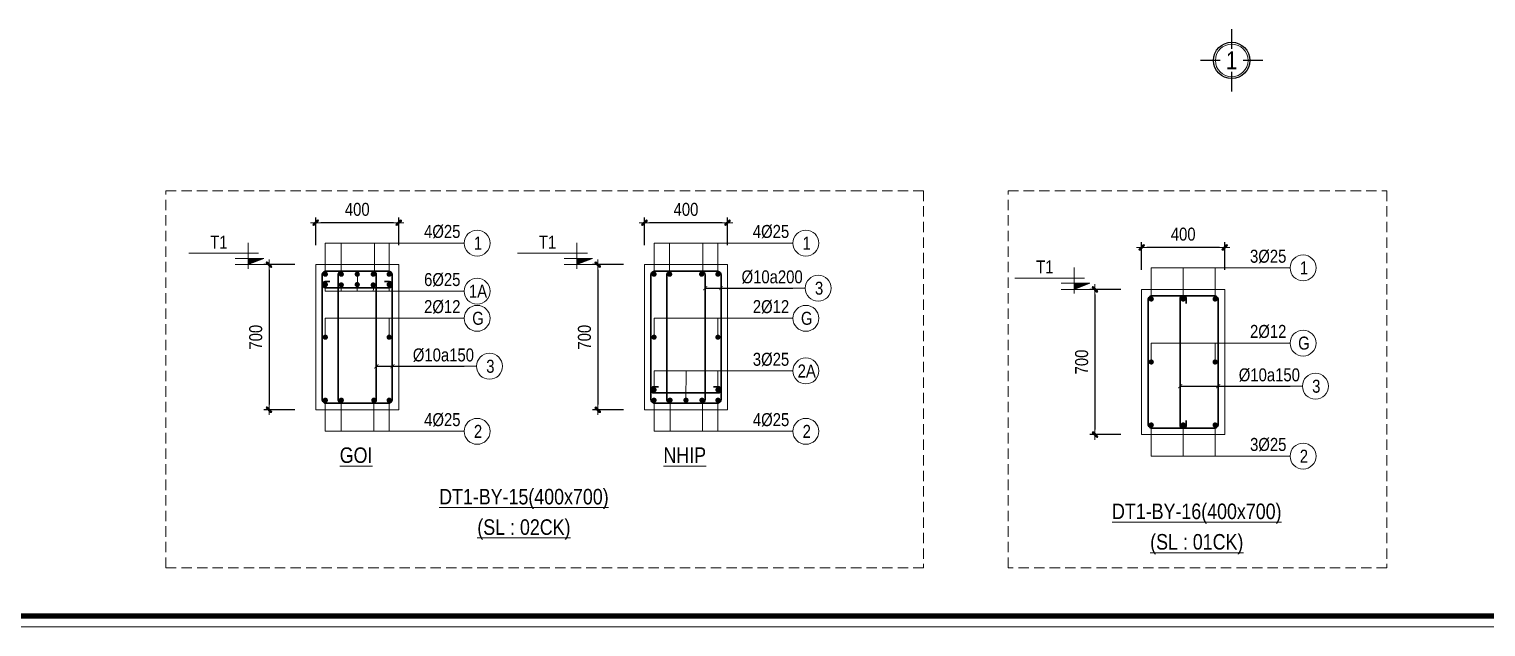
# Model space of a CAD drawing. Header units: millimetres. Extents: x 397144 to 8960116, y 345581 to 674207.
# Drawn here: x 4981100 to 4988116, y 625688 to 628570 of the extents above; entities that cross this region are included whole.
import ezdxf
from ezdxf.enums import TextEntityAlignment as Align

# ---------------------------------------------------------------- set-up
doc = ezdxf.new("R2010")
doc.units = ezdxf.units.MM
doc.header["$PDSIZE"] = -10
doc.linetypes.add('HIDDEN', pattern=[0.375, 0.25, -0.125])
doc.layers.get('0').update_dxf_attribs({"linetype": 'CONTINUOUS'})
doc.layers.get('Defpoints').update_dxf_attribs({"color": 12, "linetype": 'CONTINUOUS'})
for name, color, linetype, lineweight in [('2', 2, 'CONTINUOUS', 20), ('CDAI', 8, 'CONTINUOUS', 30), ('CTHEP', 2, 'CONTINUOUS', 50), ('DBAO', 3, 'CONTINUOUS', 20), ('DGIONG', 4, 'CONTINUOUS', 13), ('KTH', 150, 'CONTINUOUS', 5), ('Net khuat', 8, 'HIDDEN', 13), ('STICK', 1, 'CONTINUOUS', 9), ('TEXT', 7, 'CONTINUOUS', 15)]:
    doc.layers.add(name, color=color, linetype=linetype, lineweight=lineweight)
doc.layers.add('8', color=8, linetype='CONTINUOUS')
doc.layers.add('HATCH', color=7, linetype='CONTINUOUS', lineweight=5, true_color=0x2491ff)
doc.styles.add('HELVECONDENSE', font='VHELVCN_0.TTF')
doc.styles.add('Star-HelCon', font='VHELVCN_0.TTF')
doc.styles.add('TTP-HelCon', font='VHELVCN_0.TTF')
doc.styles.add('VNI-HELVE-CONDENSE', font='VHELVCN_0.TTF')
doc.dimstyles.new('kc-25', dxfattribs={"dimtxt": 62.5, "dimasz": 20, "dimexe": 20, "dimexo": 50, "dimgap": 25, "dimtad": 3, "dimdec": 0, "dimzin": 0, "dimdsep": 46, "dimtxsty": 'VNI-HELVE-CONDENSE', "dimblk": 'DIM', "dimcen": 2.5, "dimclrd": 256, "dimclre": 154, "dimclrt": 7, "dimaunit": 1, "dimadec": 0, "dimazin": 0, "dimtfac": 1, "dimtdec": 0, "dimtix": 1, "dimtmove": 0, "dimatfit": 3, "dimldrblk": 'DOT', "dimfxl": 1, "dimtolj": 1, "dimtzin": 0, "dimarcsym": 0})
doc.dimstyles.new('TTP-25', dxfattribs={"dimscale": 25, "dimtxt": 2.5, "dimasz": 1, "dimexe": 1, "dimexo": 1, "dimgap": 0.09, "dimtad": 0, "dimdec": 4, "dimrnd": 5, "dimzin": 9, "dimdsep": 46, "dimtxsty": 'TTP-HelCon', "dimblk": 'Stick1', "dimcen": 0.09, "dimdle": 1.5, "dimclrd": 256, "dimclre": 256, "dimclrt": 7, "dimadec": 0, "dimazin": 0, "dimtfac": 1, "dimtdec": 4, "dimtmove": 0, "dimatfit": 3, "dimldrblk": '_ArchTick1', "dimfxl": 1, "dimtvp": 1, "dimtolj": 1, "dimtzin": 0, "dimarcsym": 0})

# ---------------------------------------------------------------- blocks, each defined once
blk = doc.blocks.new('dau truc')
blk.add_circle((0, 0), 180)
at = {"layer": '8'}
for p, q in [((0, 127), (0, 345)), ((-127, 0), (-345, 0)), ((345, 0), (127, 0)), ((0, -345), (0, -127))]:
    blk.add_line(p, q, dxfattribs=at)
blk.add_circle((0, 0), 200, dxfattribs=at)
at = {"layer": 'TEXT', "style": 'HELVECONDENSE'}
blk.add_attdef('A', text='', height=233, dxfattribs=at).set_placement((0, 0), align=Align.MIDDLE)
blk = doc.blocks.new('Stick1')
at = {"layer": 'STICK'}
h = blk.add_hatch(color=256, dxfattribs=at)
edge = h.paths.add_edge_path()
edge.add_line((0.3, 0.5), (-0.5, -0.3))
edge.add_arc((-0.4, -0.4), 0.141, 135, 315)
edge.add_line((-0.3, -0.5), (0.5, 0.3))
edge.add_arc((0.4, 0.4), 0.141, 315, 495)
blk.add_line((1, 0), (-1, 0), dxfattribs=at)
blk.add_lwpolyline([(0.3, 0.5), (-0.5, -0.3, 1), (-0.3, -0.5), (0.5, 0.3, 1), (0.3, 0.5, 1)], format="xyb", dxfattribs=at)
blk = doc.blocks.new('*D1147')
at = {"layer": 'Defpoints', "color": 0, "ltscale": 500, "transparency": 16777216}
for p in [(4982480, 627637.1), (4982480, 627503.8), (4982880, 627503.8)]:
    blk.add_point(p, dxfattribs=at)
at = {"layer": 'KTH', "lineweight": -2, "ltscale": 500, "transparency": 16777216}
for p, q in [((4982480, 627528.8), (4982480, 627662.1)), ((4982855, 627637.1), (4982505, 627637.1)), ((4982880, 627528.8), (4982880, 627662.1))]:
    blk.add_line(p, q, dxfattribs=at)
at = {"layer": 'KTH', "lineweight": -2, "ltscale": 500, "transparency": 16777216, "xscale": 25, "yscale": 25, "zscale": 25, "rotation": 180}
blk.add_blockref('Stick1', (4982480, 627637.1), dxfattribs=at)
at = {"layer": 'KTH', "lineweight": -2, "ltscale": 500, "transparency": 16777216, "xscale": 25, "yscale": 25, "zscale": 25}
blk.add_blockref('Stick1', (4982880, 627637.1), dxfattribs=at)
at = {"layer": 'KTH', "color": 7, "ltscale": 500, "transparency": 16777216, "insert": (4982680, 627700.9), "char_height": 62.5, "attachment_point": 5, "style": 'TTP-HelCon'}
blk.add_mtext('\\A1;400', dxfattribs=at)
blk = doc.blocks.new('_ArchTick1')
at = {"color": 0, "const_width": 3.81}
blk.add_lwpolyline([(-12.7, -12.7), (12.7, 12.7)], dxfattribs=at)
blk = doc.blocks.new('*D1148')
at = {"layer": 'Defpoints', "color": 0, "ltscale": 500, "transparency": 16777216}
for p in [(4982404.9, 627434.8), (4982255, 626734.8), (4982404.9, 626734.8)]:
    blk.add_point(p, dxfattribs=at)
at = {"layer": 'KTH', "lineweight": -2, "ltscale": 500, "transparency": 16777216}
for p, q in [((4982379.9, 627434.8), (4982230, 627434.8)), ((4982255, 627409.8), (4982255, 626759.8)), ((4982379.9, 626734.8), (4982230, 626734.8))]:
    blk.add_line(p, q, dxfattribs=at)
at = {"layer": 'KTH', "lineweight": -2, "ltscale": 500, "transparency": 16777216, "xscale": 25, "yscale": 25, "zscale": 25}
for p, rotation in [((4982255, 627434.8), 90), ((4982255, 626734.8), 270)]:
    blk.add_blockref('Stick1', p, dxfattribs=dict(at, rotation=rotation))
at = {"layer": 'KTH', "color": 7, "ltscale": 500, "transparency": 16777216, "insert": (4982191.2, 627084.8), "char_height": 62.5, "attachment_point": 5, "rotation": 90, "style": 'TTP-HelCon'}
blk.add_mtext('\\A1;700', dxfattribs=at)
blk = doc.blocks.new('CODE')
at = {"layer": 'DBAO'}
for p, q in [((-62.5, -20), (-62.5, 105)), ((-62.5, 0), (-137.5, 30)), ((-137.5, 30), (0, 30)), ((-137.5, 0), (0, 0)), ((-112.5, 55), (223.6, 55))]:
    blk.add_line(p, q, dxfattribs=at)
at = {"layer": 'HATCH', "color": 1}
blk.add_solid([(-62.5, 0), (-137.5, 30), (-62.5, 30)], dxfattribs=at)
blk = doc.blocks.new('DIM')
h = blk.add_hatch(color=1)
h.paths.add_polyline_path([(0.49, 0.29, 1), (0.29, 0.49), (-0.19, 0), (0.19, 0)])
h.paths.add_polyline_path([(0.19, 0), (-0.19, 0), (-0.49, -0.29, 1), (-0.29, -0.49)])
at = {"color": 9}
for p, q in [((-0.19, 0), (-1.5, 0)), ((0.19, 0), (1.5, 0))]:
    blk.add_line(p, q, dxfattribs=at)
at = {"color": 1}
for p, q in [((-0.49, -0.29), (0.29, 0.49)), ((-0.29, -0.49), (0.49, 0.29)), ((-0.19, 0), (0.19, 0))]:
    blk.add_line(p, q, dxfattribs=at)
blk.add_arc((-0.39, -0.39), 0.138, 135, 315, dxfattribs=at)
blk = doc.blocks.new('*D1149')
at = {"layer": 'Defpoints', "color": 0, "ltscale": 500, "transparency": 16777216}
for p in [(4984063.4, 627637.1), (4984063.4, 627503.8), (4984463.4, 627503.8)]:
    blk.add_point(p, dxfattribs=at)
at = {"layer": 'KTH', "lineweight": -2, "ltscale": 500, "transparency": 16777216}
for p, q in [((4984063.4, 627528.8), (4984063.4, 627662.1)), ((4984438.4, 627637.1), (4984088.4, 627637.1)), ((4984463.4, 627528.8), (4984463.4, 627662.1))]:
    blk.add_line(p, q, dxfattribs=at)
at = {"layer": 'KTH', "lineweight": -2, "ltscale": 500, "transparency": 16777216, "xscale": 25, "yscale": 25, "zscale": 25, "rotation": 180}
blk.add_blockref('Stick1', (4984063.4, 627637.1), dxfattribs=at)
at = {"layer": 'KTH', "lineweight": -2, "ltscale": 500, "transparency": 16777216, "xscale": 25, "yscale": 25, "zscale": 25}
blk.add_blockref('Stick1', (4984463.4, 627637.1), dxfattribs=at)
at = {"layer": 'KTH', "color": 7, "ltscale": 500, "transparency": 16777216, "insert": (4984263.4, 627700.9), "char_height": 62.5, "attachment_point": 5, "style": 'TTP-HelCon'}
blk.add_mtext('\\A1;400', dxfattribs=at)
blk = doc.blocks.new('*D1150')
at = {"layer": 'Defpoints', "color": 0, "ltscale": 500, "transparency": 16777216}
for p in [(4983988.2, 627434.8), (4983838.4, 626734.8), (4983988.2, 626734.8)]:
    blk.add_point(p, dxfattribs=at)
at = {"layer": 'KTH', "lineweight": -2, "ltscale": 500, "transparency": 16777216}
for p, q in [((4983963.2, 627434.8), (4983813.4, 627434.8)), ((4983838.4, 627409.8), (4983838.4, 626759.8)), ((4983963.2, 626734.8), (4983813.4, 626734.8))]:
    blk.add_line(p, q, dxfattribs=at)
at = {"layer": 'KTH', "lineweight": -2, "ltscale": 500, "transparency": 16777216, "xscale": 25, "yscale": 25, "zscale": 25}
for p, rotation in [((4983838.4, 627434.8), 90), ((4983838.4, 626734.8), 270)]:
    blk.add_blockref('Stick1', p, dxfattribs=dict(at, rotation=rotation))
at = {"layer": 'KTH', "color": 7, "ltscale": 500, "transparency": 16777216, "insert": (4983774.6, 627084.8), "char_height": 62.5, "attachment_point": 5, "rotation": 90, "style": 'TTP-HelCon'}
blk.add_mtext('\\A1;700', dxfattribs=at)
blk = doc.blocks.new('*D1151')
at = {"layer": 'Defpoints', "color": 0, "ltscale": 500, "transparency": 16777216}
for p in [(4986458.2, 627517.6), (4986458.2, 627384.3), (4986858.2, 627384.3)]:
    blk.add_point(p, dxfattribs=at)
at = {"layer": 'KTH', "lineweight": -2, "ltscale": 500, "transparency": 16777216}
for p, q in [((4986458.2, 627409.3), (4986458.2, 627542.6)), ((4986833.2, 627517.6), (4986483.2, 627517.6)), ((4986858.2, 627409.3), (4986858.2, 627542.6))]:
    blk.add_line(p, q, dxfattribs=at)
at = {"layer": 'KTH', "lineweight": -2, "ltscale": 500, "transparency": 16777216, "xscale": 25, "yscale": 25, "zscale": 25, "rotation": 180}
blk.add_blockref('Stick1', (4986458.2, 627517.6), dxfattribs=at)
at = {"layer": 'KTH', "lineweight": -2, "ltscale": 500, "transparency": 16777216, "xscale": 25, "yscale": 25, "zscale": 25}
blk.add_blockref('Stick1', (4986858.2, 627517.6), dxfattribs=at)
at = {"layer": 'KTH', "color": 7, "ltscale": 500, "transparency": 16777216, "insert": (4986658.2, 627581.4), "char_height": 62.5, "attachment_point": 5, "style": 'TTP-HelCon'}
blk.add_mtext('\\A1;400', dxfattribs=at)
blk = doc.blocks.new('*D1152')
at = {"layer": 'Defpoints', "color": 0, "ltscale": 500, "transparency": 16777216}
for p in [(4986383, 627315.3), (4986233.2, 626615.3), (4986383, 626615.3)]:
    blk.add_point(p, dxfattribs=at)
at = {"layer": 'KTH', "lineweight": -2, "ltscale": 500, "transparency": 16777216}
for p, q in [((4986358, 627315.3), (4986208.2, 627315.3)), ((4986233.2, 627290.3), (4986233.2, 626640.3)), ((4986358, 626615.3), (4986208.2, 626615.3))]:
    blk.add_line(p, q, dxfattribs=at)
at = {"layer": 'KTH', "lineweight": -2, "ltscale": 500, "transparency": 16777216, "xscale": 25, "yscale": 25, "zscale": 25}
for p, rotation in [((4986233.2, 627315.3), 90), ((4986233.2, 626615.3), 270)]:
    blk.add_blockref('Stick1', p, dxfattribs=dict(at, rotation=rotation))
at = {"layer": 'KTH', "color": 7, "ltscale": 500, "transparency": 16777216, "insert": (4986169.3, 626965.3), "char_height": 62.5, "attachment_point": 5, "rotation": 90, "style": 'TTP-HelCon'}
blk.add_mtext('\\A1;700', dxfattribs=at)
blk = doc.blocks.new('CHG_XX_Khung ten')
blk.add_lwpolyline([(15, 579), (826, 579), (826, 15), (15, 15)], close=True)
at = {"color": 4, "linetype": 'Continuous', "const_width": 1}
blk.add_lwpolyline([(17, 577), (824, 577), (824, 17), (17, 17)], close=True, dxfattribs=at)

msp = doc.modelspace()

# ---------------------------------------------------------------- linework, layer by layer
at = {"layer": 'CDAI'}
for points in [[(4982530.02343, 627403.56097), (4982830.02343, 627403.56097, -0.4142135624), (4982848.77343, 627384.81097), (4982848.77343, 626784.81097, -0.4142135624), (4982830.02343, 626766.06097), (4982530.02343, 626766.06097, -0.4142135624), (4982511.27343, 626784.81097), (4982511.27343, 627384.81097, -0.4142135624)], [(4982606.89843, 627403.56097), (4982753.14843, 627403.56097, -0.4142135624), (4982771.89843, 627384.81097), (4982771.89843, 626784.81097, -0.4142135624), (4982753.14843, 626766.06097), (4982606.89843, 626766.06097, -0.4142135624), (4982588.14843, 626784.81097), (4982588.14843, 627384.81097, -0.4142135624)], [(4984113.37283, 627403.56097), (4984413.37283, 627403.56097, -0.4142135624), (4984432.12283, 627384.81097), (4984432.12283, 626784.81097, -0.4142135624), (4984413.37283, 626766.06097), (4984113.37283, 626766.06097, -0.4142135624), (4984094.62283, 626784.81097), (4984094.62283, 627384.81097, -0.4142135624)], [(4984190.24783, 627403.56097), (4984336.49783, 627403.56097, -0.4142135624), (4984355.24783, 627384.81097), (4984355.24783, 626784.81097, -0.4142135624), (4984336.49783, 626766.06097), (4984190.24783, 626766.06097, -0.4142135624), (4984171.49783, 626784.81097), (4984171.49783, 627384.81097, -0.4142135624)], [(4986508.16791, 627284.05158), (4986808.16791, 627284.05158, -0.4142135624), (4986826.91791, 627265.30158), (4986826.91791, 626665.30158, -0.4142135624), (4986808.16791, 626646.55158), (4986508.16791, 626646.55158, -0.4142135624), (4986489.41791, 626665.30158), (4986489.41791, 627265.30158, -0.4142135624)]]:
    msp.add_lwpolyline(points, format="xyb", close=True, dxfattribs=at)
for points in [[(4982548.19342, 627353.56097), (4982526.27343, 627353.56097, 0.4142135624), (4982511.27343, 627338.56097), (4982511.27343, 627338.56097, 0.4142135624), (4982526.27343, 627323.56097), (4982833.77343, 627323.56097, 0.4142135624), (4982848.77343, 627338.56097), (4982848.77343, 627338.56097, 0.4142135624), (4982833.77343, 627353.56097), (4982811.85344, 627353.56097)], [(4986673.16791, 627247.13159), (4986673.16791, 627269.05158, 0.4142135624), (4986658.16791, 627284.05158), (4986658.16791, 627284.05158, 0.4142135624), (4986643.16791, 627269.05158), (4986643.16791, 626661.55158, 0.4142135624), (4986658.16791, 626646.55158), (4986658.16791, 626646.55158, 0.4142135624), (4986673.16791, 626661.55158), (4986673.16791, 626683.47157)], [(4984131.54283, 626846.06097), (4984109.62283, 626846.06097, 0.4142135624), (4984094.62283, 626831.06097), (4984094.62283, 626831.06097, 0.4142135624), (4984109.62283, 626816.06097), (4984417.12283, 626816.06097, 0.4142135624), (4984432.12283, 626831.06097), (4984432.12283, 626831.06097, 0.4142135624), (4984417.12283, 626846.06097), (4984395.20284, 626846.06097)]]:
    msp.add_lwpolyline(points, format="xyb", dxfattribs=at)
at = {"layer": 'CTHEP', "const_width": 12.5}
for points in [[(4982520.02343, 627388.56097, 1), (4982532.52343, 627388.56097, 1)], [(4982520.02343, 627338.56097, 1), (4982532.52343, 627338.56097, 1)], [(4982596.89843, 627388.56097, 1), (4982609.39843, 627388.56097, 1)], [(4982673.77343, 627388.56097, 1), (4982686.27343, 627388.56097, 1)], [(4982673.77343, 627338.56097, 1), (4982686.27343, 627338.56097, 1)], [(4982763.14843, 627388.56097, -1), (4982750.64843, 627388.56097, -1)], [(4982827.52343, 627388.56097, 1), (4982840.02343, 627388.56097, 1)], [(4982827.52343, 627338.56097, 1), (4982840.02343, 627338.56097, 1)], [(4984103.37283, 627388.56097, 1), (4984115.87283, 627388.56097, 1)], [(4984410.87283, 627388.56097, 1), (4984423.37283, 627388.56097, 1)], [(4986498.16791, 627269.05158, 1), (4986510.66791, 627269.05158, 1)], [(4986651.91791, 627269.05158, 1), (4986664.41791, 627269.05158, 1)], [(4986805.66791, 627269.05158, 1), (4986818.16791, 627269.05158, 1)], [(4982520.02343, 627084.81097, 1), (4982532.52343, 627084.81097, 1)], [(4982827.52343, 627084.81097, 1), (4982840.02343, 627084.81097, 1)], [(4984103.37283, 627084.81097, 1), (4984115.87283, 627084.81097, 1)], [(4984410.87283, 627084.81097, 1), (4984423.37283, 627084.81097, 1)], [(4986498.16791, 626965.30158, 1), (4986510.66791, 626965.30158, 1)], [(4986805.66791, 626965.30158, 1), (4986818.16791, 626965.30158, 1)], [(4982520.02343, 626781.06097, 1), (4982532.52343, 626781.06097, 1)], [(4982596.99425, 626781.06097, 1), (4982609.49425, 626781.06097, 1)], [(4982827.52343, 626781.06097, 1), (4982840.02343, 626781.06097, 1)], [(4984103.37283, 626831.06097, 1), (4984115.87283, 626831.06097, 1)], [(4984103.37283, 626781.06097, 1), (4984115.87283, 626781.06097, 1)], [(4984180.24783, 626781.06097, 1), (4984192.74783, 626781.06097, 1)], [(4984257.12283, 626781.06097, 1), (4984269.62283, 626781.06097, 1)], [(4984333.99783, 626781.06097, 1), (4984346.49783, 626781.06097, 1)], [(4984410.87283, 626831.06097, 1), (4984423.37283, 626831.06097, 1)], [(4984410.87283, 626781.06097, 1), (4984423.37283, 626781.06097, 1)], [(4986498.16791, 626661.55158, 1), (4986510.66791, 626661.55158, 1)], [(4986651.91791, 626661.55158, 1), (4986664.41791, 626661.55158, 1)], [(4986805.66791, 626661.55158, 1), (4986818.16791, 626661.55158, 1)]]:
    msp.add_lwpolyline(points, format="xyb", close=True, dxfattribs=at)
at = {"layer": 'DBAO', "flags": 128}
for points in [[(4982880.02343, 627434.81097), (4982880.02343, 626734.81097), (4982480.02343, 626734.81097), (4982480.02343, 627434.81097)], [(4982480.02343, 627434.81097), (4982880.02343, 627434.81097)], [(4984463.37283, 627434.81097), (4984463.37283, 626734.81097), (4984063.37283, 626734.81097), (4984063.37283, 627434.81097)], [(4984063.37283, 627434.81097), (4984463.37283, 627434.81097)], [(4986858.16791, 627315.30158), (4986858.16791, 626615.30158), (4986458.16791, 626615.30158), (4986458.16791, 627315.30158)], [(4986458.16791, 627315.30158), (4986858.16791, 627315.30158)]]:
    msp.add_lwpolyline(points, dxfattribs=at)
at = {"layer": 'DGIONG'}
for p, q in [((4982526.27343, 627388.56097), (4982526.27343, 627538.56097)), ((4982526.27343, 627538.56097), (4983195.02343, 627538.56097)), ((4982833.77343, 627388.56097), (4982833.77343, 627538.56097)), ((4984109.62283, 627388.56097), (4984109.62283, 627538.56097)), ((4984109.62283, 627538.56097), (4984778.37283, 627538.56097)), ((4984417.12283, 627388.56097), (4984417.12283, 627538.56097)), ((4986504.41791, 627269.05158), (4986504.41791, 627419.05158)), ((4986504.41791, 627419.05158), (4987173.16791, 627419.05158)), ((4986658.16791, 627269.05158), (4986658.16791, 627419.05158)), ((4986811.91791, 627269.05158), (4986811.91791, 627419.05158)), ((4982603.14843, 627347.59945), (4982603.14843, 627306.63793)), ((4982680.50167, 627394.79264), (4982680.02343, 627306.63793)), ((4982526.27343, 627306.63793), (4982526.27343, 627338.56097)), ((4982526.27343, 627306.63793), (4983195.02343, 627306.63793)), ((4982760.74351, 627341.8633), (4982756.89843, 627306.63793)), ((4982833.77343, 627306.63793), (4982833.77343, 627338.56097)), ((4984432.12283, 627321.20138), (4984837.87283, 627321.20138)), ((4982526.27343, 627084.81097), (4982526.27343, 627175.96861)), ((4982526.27343, 627175.96861), (4983195.02343, 627175.96861)), ((4982833.77343, 627084.81097), (4982833.77343, 627175.96861)), ((4984109.62283, 627084.81097), (4984109.62283, 627175.96861)), ((4984109.62283, 627175.96861), (4984778.37283, 627175.96861)), ((4984417.12283, 627084.81097), (4984417.12283, 627175.96861)), ((4986504.41791, 626965.30158), (4986504.41791, 627056.45923)), ((4986504.41791, 627056.45923), (4987173.16791, 627056.45923)), ((4986811.91791, 626965.30158), (4986811.91791, 627056.45923)), ((4982848.77343, 626944.66925), (4983254.52343, 626944.66925)), ((4984109.62283, 626922.19793), (4984778.37283, 626922.19793)), ((4984109.62283, 626831.06097), (4984109.62283, 626922.19793)), ((4984264.85373, 626922.19793), (4984263.37283, 626781.06097)), ((4984417.12283, 626831.06097), (4984417.12283, 626922.19793)), ((4986826.91791, 626848.53033), (4987232.66791, 626848.53033)), ((4982526.27343, 626631.06097), (4982526.27343, 626781.06097)), ((4982603.24425, 626631.06097), (4982603.24425, 626781.06097)), ((4982833.77343, 626631.06097), (4982833.77343, 626781.06097)), ((4984109.62283, 626631.06097), (4984109.62283, 626781.06097)), ((4984417.12283, 626631.06097), (4984417.12283, 626781.06097)), ((4986504.41791, 626511.55158), (4986504.41791, 626661.55158)), ((4986658.16791, 626511.55158), (4986658.16791, 626661.55158)), ((4986811.91791, 626511.55158), (4986811.91791, 626661.55158)), ((4982526.27343, 626631.06097), (4983195.02343, 626631.06097)), ((4984109.62283, 626631.06097), (4984778.37283, 626631.06097)), ((4986504.41791, 626511.55158), (4987173.16791, 626511.55158))]:
    msp.add_line(p, q, dxfattribs=at)
for centre in [(4983257.52343, 627538.56097), (4984840.87283, 627538.56097), (4987235.66791, 627419.05158), (4983257.52343, 627306.63793), (4984900.37283, 627321.20138), (4983257.52343, 627175.96861), (4984840.87283, 627175.96861), (4987235.66791, 627056.45923), (4983317.02343, 626944.66925), (4984840.87283, 626922.19793), (4987295.16791, 626848.53033), (4983257.52343, 626631.06097), (4984840.87283, 626631.06097), (4987235.66791, 626511.55158)]:
    msp.add_circle(centre, 62.5, dxfattribs=at)
at = {"layer": 'Net khuat', "ltscale": 200}
for points in [[(4981758.00419, 627791.24194), (4985408.18476, 627791.24194), (4985408.18476, 625972.9498), (4981758.00419, 625972.9498)], [(4985814.81015, 627791.24194), (4987639.90044, 627791.24194), (4987639.90044, 625972.9498), (4985814.81015, 625972.9498)]]:
    msp.add_lwpolyline(points, close=True, dxfattribs=at)

# ---------------------------------------------------------------- block references
at = {"layer": '2', "ltscale": 300}
ref = msp.add_blockref('dau truc', (4986891.86782, 628419.63383), dxfattribs=dict(at, xscale=0.4367131292819977, yscale=0.4367131292819977, zscale=0.4367131292819977))
ref.add_attrib('A', '1', dxfattribs={"layer": 'TEXT', "height": 87.5, "style": 'HELVECONDENSE'}).set_placement((4986891.86782, 628419.63383), align=Align.MIDDLE)
at = {"layer": 'KTH', "linetype": 'Continuous', "xscale": -1}
for p in [(4982092.53688, 627434.81097), (4983675.88628, 627434.81097), (4986070.68136, 627315.30158)]:
    msp.add_blockref('CODE', p, dxfattribs=at)

# ---------------------------------------------------------------- texts
at = {"layer": 'TEXT', "style": 'TTP-HelCon'}
for s, height, p in [('4Þ25', 62.5, (4983089.52343, 627563.56097)), ('4Þ25', 62.5, (4984672.87283, 627563.56097)), ('3Þ25', 62.5, (4987067.66791, 627444.05158)), ('6Þ25', 62.5, (4983089.52343, 627331.63793)), ('Þ10a200', 62.5, (4984678.37283, 627344.70138)), ('2Þ12', 62.5, (4983089.52343, 627200.96861)), ('2Þ12', 62.5, (4984672.87283, 627200.96861)), ('2Þ12', 62.5, (4987067.66791, 627081.45923)), ('Þ10a150', 62.5, (4983095.02343, 626968.16925)), ('3Þ25', 62.5, (4984672.87283, 626947.19793)), ('Þ10a150', 62.5, (4987073.16791, 626872.03033)), ('4Þ25', 62.5, (4983089.78877, 626656.06097)), ('4Þ25', 62.5, (4984673.13818, 626656.06097)), ('3Þ25', 62.5, (4987067.93325, 626536.55158)), ('%%UGOI', 75, (4982674.29709, 626478.5085)), ('%%UNHIP', 75, (4984257.64649, 626478.5085)), ('%%UDT1-BY-15(400x700)', 75, (4983482.77141, 626278.53811)), ('%%UDT1-BY-16(400x700)', 75, (4986723.66831, 626207.59868)), ('%%U(SL : 02CK)', 75, (4983482.77141, 626131.64351)), ('%%U(SL : 01CK)', 75, (4986723.66831, 626060.70409))]:
    msp.add_text(s, height=height, dxfattribs=at).set_placement(p, align=Align.CENTER)
for p in [(4982134.80354, 627511.80596), (4983718.15295, 627511.80596), (4986112.94802, 627392.29658)]:
    msp.add_text('T1    ', height=62.5, dxfattribs=at).set_placement(p, align=Align.RIGHT)
at = {"layer": 'TEXT', "style": 'Star-HelCon'}
for s, p in [('1', (4983261.6901, 627538.56097)), ('1', (4984845.0395, 627538.56097)), ('1', (4987239.83458, 627419.05158)), ('3', (4984904.5395, 627321.20138)), ('1A', (4983261.6901, 627306.63793)), ('G', (4983261.6901, 627175.96861)), ('G', (4984845.0395, 627175.96861)), ('G', (4987239.83458, 627056.45923)), ('3', (4983321.1901, 626944.66925)), ('2A', (4984845.0395, 626922.19793)), ('3', (4987299.33458, 626848.53033)), ('2', (4983261.6901, 626631.06097)), ('2', (4984845.0395, 626631.06097)), ('2', (4987239.83458, 626511.55158))]:
    msp.add_text(s, height=62.5, dxfattribs=at).set_placement(p, align=Align.MIDDLE)

# ---------------------------------------------------------------- dimensions: what is measured, and where the dimension line sits
at = {"layer": 'KTH', "ltscale": 500}
for base, p1, p2, picture, middle in [((4982480.02343, 627637.06097), (4982880.02343, 627503.82292), (4982480.02343, 627503.82292), '*D1147', (4982680.02343, 627700.8943)), ((4984063.37283, 627637.06097), (4984463.37283, 627503.82292), (4984063.37283, 627503.82292), '*D1149', (4984263.37283, 627700.8943)), ((4986458.16791, 627517.55158), (4986858.16791, 627384.31353), (4986458.16791, 627384.31353), '*D1151', (4986658.16791, 627581.38492))]:
    dim = msp.add_linear_dim(base=base, p1=p1, p2=p2, dimstyle='TTP-25', override={"dimtxsty": 'TTP-HelCon'}, dxfattribs=at)
    dim.commit()
    dim.dimension.update_dxf_attribs({"geometry": picture, "text_midpoint": middle})
for base, p1, p2, picture, middle in [((4982255.03688, 626734.81097), (4982404.86969, 627434.81097), (4982404.86969, 626734.81097), '*D1148', (4982191.20354, 627084.81097)), ((4983838.38628, 626734.81097), (4983988.21909, 627434.81097), (4983988.21909, 626734.81097), '*D1150', (4983774.55295, 627084.81097)), ((4986233.18136, 626615.30158), (4986383.01417, 627315.30158), (4986383.01417, 626615.30158), '*D1152', (4986169.34802, 626965.30158))]:
    dim = msp.add_linear_dim(base=base, p1=p1, p2=p2, angle=90, dimstyle='TTP-25', override={"dimtxsty": 'TTP-HelCon'}, dxfattribs=at)
    dim.commit()
    dim.dimension.update_dxf_attribs({"geometry": picture, "text_midpoint": middle})

# ---------------------------------------------------------------- leaders
at = {"layer": 'DGIONG'}
for points in [[(4984355.24783, 627321.20138), (4984594.30328, 627321.20138)], [(4984432.12283, 627321.20138), (4984778.05328, 627321.20138)], [(4982771.89843, 626944.66925), (4983010.95388, 626944.66925)], [(4982848.77343, 626944.66925), (4983194.70388, 626944.66925)], [(4986643.16791, 626848.53033), (4986989.09836, 626848.53033)], [(4986826.91791, 626848.53033), (4987172.84836, 626848.53033)]]:
    msp.add_leader(points, dimstyle='kc-25', override={"dimtad": 0, "dimldrblk": 'ArchTick', "dimfxl": 100, "dimarcsym": 1}, dxfattribs=at)

# ---------------------------------------------------------------- next in the draw order: block references
at = {"layer": 'KTH', "ltscale": 0.8, "xscale": 25.92478421702978, "yscale": 25.92478421702978, "zscale": 25.92478421702978}
msp.add_blockref('CHG_XX_Khung ten', (4975456.08674, 625299.06132), dxfattribs=at)

# ---------------------------------------------------------------- next in the draw order: linework, layer by layer
at = {"layer": 'CTHEP', "const_width": 12.5}
for points in [[(4982596.89843, 627336.93605, 1), (4982609.39843, 627336.93605, 1)], [(4982763.14843, 627336.93605, -1), (4982750.64843, 627336.93605, -1)], [(4984178.53256, 627388.56097, 1), (4984191.03256, 627388.56097, 1)], [(4984344.78256, 627388.56097, -1), (4984332.28256, 627388.56097, -1)], [(4982753.50595, 626781.06097, 1), (4982766.00595, 626781.06097, 1)]]:
    msp.add_lwpolyline(points, format="xyb", close=True, dxfattribs=at)
at = {"layer": 'DGIONG'}
for p, q in [((4982602.3827, 627388.56097), (4982602.3827, 627538.56097)), ((4982763.20605, 627388.56097), (4982763.20605, 627538.56097)), ((4984184.01683, 627388.56097), (4984184.01683, 627538.56097)), ((4984344.84018, 627388.56097), (4984344.84018, 627538.56097)), ((4982759.75595, 626631.06097), (4982759.75595, 626781.06097)), ((4984186.59366, 626631.06097), (4984186.59366, 626781.06097)), ((4984343.10536, 626631.06097), (4984343.10536, 626781.06097))]:
    msp.add_line(p, q, dxfattribs=at)

doc.saveas('drawing.dxf')
